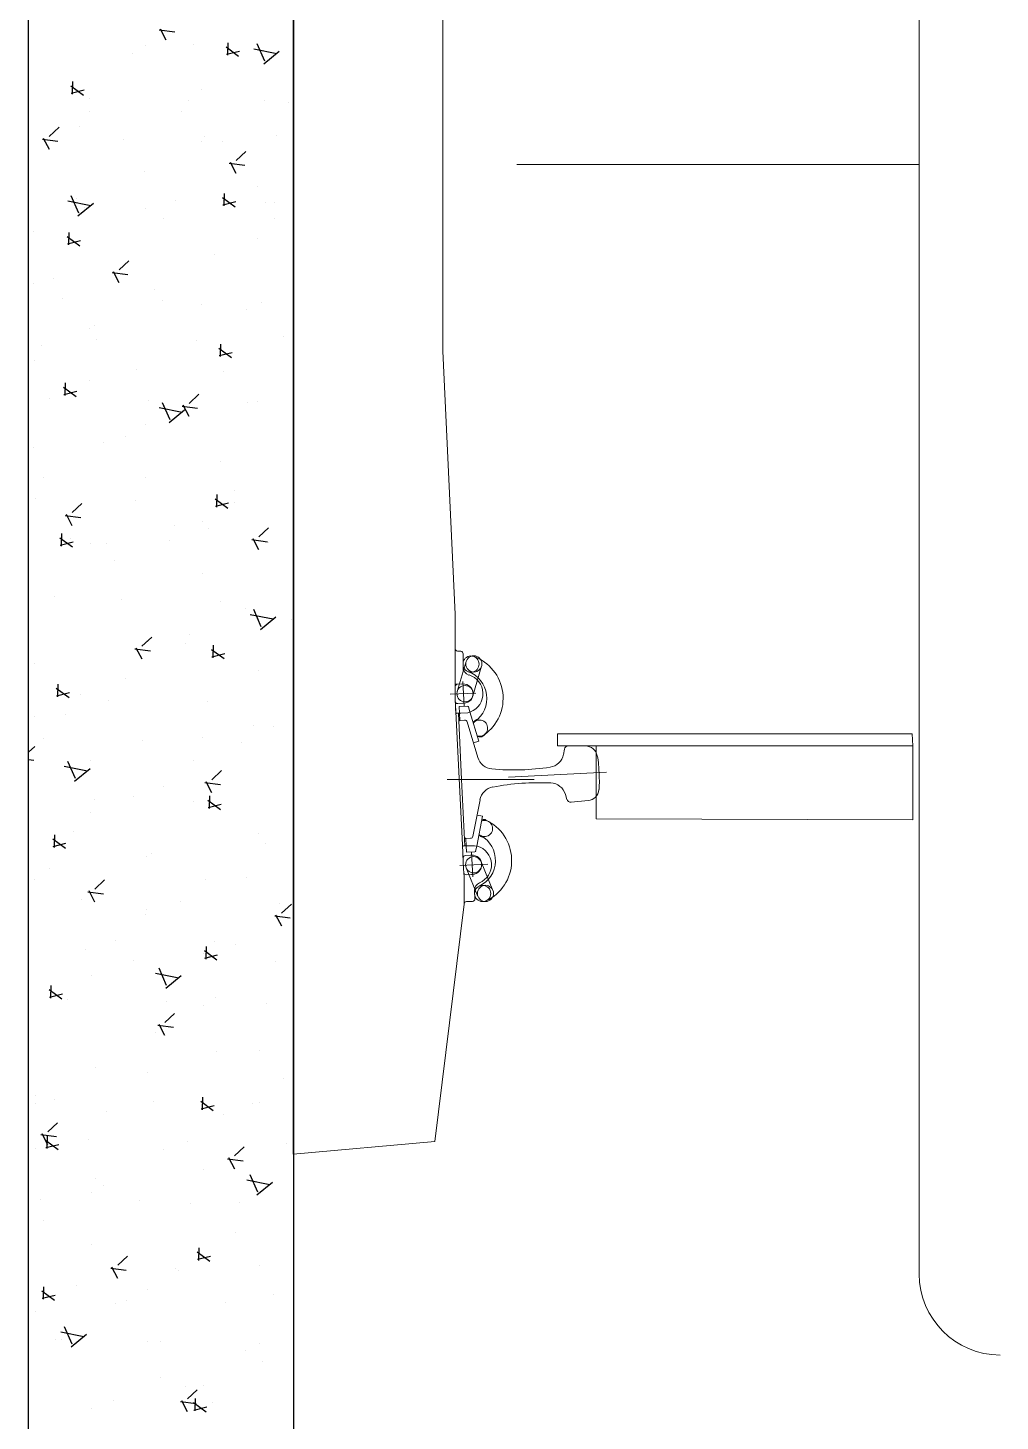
# Model space of a CAD drawing. Header units: feet. Extents: x 50754 to 76410, y 49660 to 67674.
# Drawn here: x 70056.1 to 70106.5, y 54212.2 to 54284.4 of the extents above; entities that cross this region are included whole.
import ezdxf

# ---------------------------------------------------------------- set-up
doc = ezdxf.new("R2010")
doc.units = ezdxf.units.FT
doc.linetypes.add('Amconstr', pattern=[9999, 9999, 0])
for name, color, linetype in [('1_HATCH', 8, 'Continuous'), ('1_L.RT-B.R.T', 6, 'Continuous'), ('1_LINE', 4, 'Continuous'), ('MS GATE', 1, 'Continuous')]:
    doc.layers.add(name, color=color, linetype=linetype)

# ---------------------------------------------------------------- blocks, each defined once
blk = doc.blocks.new('admin enlclave road')
at = {"layer": '1_HATCH', "color": 253, "linetype": 'Continuous'}
for p, q in [((44846.422, -5367.5708, 0), (44846.441, -5367.5706, 0)), ((44846.4229, -5367.5693, 0), (44846.4317, -5367.5817, 0)), ((44846.5416, -5367.5713, 0), (44846.5536, -5367.5908, 0)), ((44846.4654, -5367.5825, 0), (44846.4654, -5367.5825, 0)), ((44846.5051, -5367.5802, 0), (44846.5218, -5367.5893, 0)), ((44846.5064, -5367.5751, 0), (44846.5081, -5367.5902, 0)), ((44846.5067, -5367.5892, 0), (44846.5218, -5367.5831, 0)), ((44846.5387, -5367.5782, 0), (44846.5672, -5367.5798, 0)), ((44846.5534, -5367.5944, 0), (44846.5699, -5367.5766, 0)), ((44846.3941, -5367.6034, 0), (44846.3941, -5367.6034, 0)), ((44846.4074, -5367.5915, 0), (44846.4074, -5367.5915, 0)), ((44846.4822, -5367.6355, 0), (44846.4822, -5367.6355, 0)), ((44846.5605, -5367.6389, 0), (44846.5605, -5367.6389, 0)), ((44846.589, -5367.6371, 0), (44846.589, -5367.6371, 0)), ((44846.3249, -5367.6527, 0), (44846.3416, -5367.6618, 0)), ((44846.3261, -5367.6475, 0), (44846.3279, -5367.6627, 0)), ((44846.3265, -5367.6616, 0), (44846.3415, -5367.6556, 0)), ((44846.3278, -5367.6559, 0), (44846.3278, -5367.6559, 0)), ((44846.4694, -5367.6512, 0), (44846.4694, -5367.6512, 0)), ((44846.3498, -5367.6654, 0), (44846.3498, -5367.6654, 0)), ((44846.4624, -5367.665, 0), (44846.4624, -5367.665, 0)), ((44846.3512, -5367.6808, 0), (44846.3512, -5367.6808, 0)), ((44846.5808, -5367.6788, 0), (44846.5808, -5367.6788, 0)), ((44846.3073, -5367.7171, 0), (44846.3175, -5367.7045, 0)), ((44846.3422, -5367.7003, 0), (44846.3422, -5367.7003, 0)), ((44846.491, -5367.6984, 0), (44846.491, -5367.6984, 0)), ((44846.4942, -5367.6914, 0), (44846.4942, -5367.6914, 0)), ((44846.517, -5367.6942, 0), (44846.517, -5367.6942, 0)), ((44846.5359, -5367.7153, 0), (44846.5461, -5367.7027, 0)), ((44846.2995, -5367.7216, 0), (44846.3185, -5367.7214, 0)), ((44846.3004, -5367.7201, 0), (44846.3092, -5367.7325, 0)), ((44846.3975, -5367.7083, 0), (44846.3975, -5367.7083, 0)), ((44846.528, -5367.7198, 0), (44846.5471, -5367.7196, 0)), ((44846.529, -5367.7183, 0), (44846.5378, -5367.7307, 0)), ((44846.4278, -5367.7439, 0), (44846.4278, -5367.7439, 0)), ((44846.5269, -5367.7568, 0), (44846.5287, -5367.7719, 0)), ((44846.5658, -5367.7424, 0), (44846.5658, -5367.7424, 0)), ((44846.4695, -5367.7733, 0), (44846.4695, -5367.7733, 0)), ((44846.5257, -5367.762, 0), (44846.5424, -5367.7711, 0)), ((44846.5273, -5367.7709, 0), (44846.5423, -5367.7648, 0)), ((44846.5778, -5367.7613, 0), (44846.5778, -5367.7613, 0)), ((44846.5891, -5367.7592, 0), (44846.5891, -5367.7592, 0)), ((44846.3402, -5367.7916, 0), (44846.3688, -5367.7933, 0)), ((44846.3432, -5367.7847, 0), (44846.3551, -5367.8042, 0)), ((44846.3499, -5367.7875, 0), (44846.3499, -5367.7875, 0)), ((44846.3549, -5367.8079, 0), (44846.3715, -5367.7901, 0)), ((44846.4348, -5367.7877, 0), (44846.4348, -5367.7877, 0)), ((44846.5924, -5367.7791, 0), (44846.5924, -5367.7791, 0)), ((44846.3615, -5367.7965, 0), (44846.3615, -5367.7965, 0)), ((44846.4577, -5367.7965, 0), (44846.4577, -5367.7965, 0)), ((44846.5746, -5367.8053, 0), (44846.5746, -5367.8053, 0)), ((44846.3039, -5367.8343, 0), (44846.3039, -5367.8343, 0)), ((44846.3454, -5367.8344, 0), (44846.3621, -5367.8435, 0)), ((44846.3467, -5367.8293, 0), (44846.3484, -5367.8444, 0)), ((44846.347, -5367.8433, 0), (44846.362, -5367.8373, 0)), ((44846.5261, -5367.8316, 0), (44846.5261, -5367.8316, 0)), ((44846.4134, -5367.8661, 0), (44846.4236, -5367.8535, 0)), ((44846.4055, -5367.8705, 0), (44846.4246, -5367.8704, 0)), ((44846.4064, -5367.8691, 0), (44846.4153, -5367.8815, 0)), ((44846.3356, -5367.8869, 0), (44846.3356, -5367.8869, 0)), ((44846.4597, -5367.8841, 0), (44846.4597, -5367.8841, 0)), ((44846.5731, -5367.8928, 0), (44846.5731, -5367.8928, 0)), ((44846.5897, -5367.8817, 0), (44846.5897, -5367.8817, 0)), ((44846.3127, -5367.8972, 0), (44846.3127, -5367.8972, 0)), ((44846.3505, -5367.91, 0), (44846.3505, -5367.91, 0)), ((44846.4701, -5367.8958, 0), (44846.4701, -5367.8958, 0)), ((44846.5184, -5367.8946, 0), (44846.5184, -5367.8946, 0)), ((44846.6217, -5367.9187, 0), (44846.6217, -5367.9187, 0)), ((44846.3875, -5367.9412, 0), (44846.3875, -5367.9412, 0)), ((44846.3934, -5367.9366, 0), (44846.3934, -5367.9366, 0)), ((44846.5177, -5367.9388, 0), (44846.5177, -5367.9388, 0)), ((44846.5462, -5367.9437, 0), (44846.5629, -5367.9528, 0)), ((44846.5475, -5367.9385, 0), (44846.5492, -5367.9537, 0)), ((44846.3981, -5367.9529, 0), (44846.3981, -5367.9529, 0)), ((44846.5478, -5367.9526, 0), (44846.5628, -5367.9466, 0)), ((44846.3326, -5367.9694, 0), (44846.3326, -5367.9694, 0)), ((44846.5553, -5367.9712, 0), (44846.5553, -5367.9712, 0)), ((44846.327, -5367.9891, 0), (44846.327, -5367.9891, 0)), ((44846.451, -5367.9831, 0), (44846.451, -5367.9831, 0)), ((44846.3672, -5368.011, 0), (44846.3689, -5368.0261, 0)), ((44846.3963, -5368.004, 0), (44846.3963, -5368.004, 0)), ((44846.5195, -5368.0151, 0), (44846.5297, -5368.0025, 0)), ((44846.5897, -5368.0038, 0), (44846.5897, -5368.0038, 0)), ((44846.602, -5368.0015, 0), (44846.602, -5368.0015, 0)), ((44846.3659, -5368.0162, 0), (44846.3827, -5368.0253, 0)), ((44846.3676, -5368.0251, 0), (44846.3826, -5368.019, 0)), ((44846.4702, -5368.0179, 0), (44846.4702, -5368.0179, 0)), ((44846.4841, -5368.0251, 0), (44846.5126, -5368.0268, 0)), ((44846.487, -5368.0183, 0), (44846.499, -5368.0377, 0)), ((44846.489, -5368.0237, 0), (44846.489, -5368.0237, 0)), ((44846.4988, -5368.0414, 0), (44846.5153, -5368.0236, 0)), ((44846.5116, -5368.0195, 0), (44846.5306, -5368.0194, 0)), ((44846.5125, -5368.018, 0), (44846.5214, -5368.0305, 0)), ((44846.3506, -5368.0321, 0), (44846.3506, -5368.0321, 0)), ((44846.4711, -5368.0481, 0), (44846.4711, -5368.0481, 0)), ((44846.4226, -5368.0762, 0), (44846.4226, -5368.0762, 0)), ((44846.4481, -5368.0656, 0), (44846.4481, -5368.0656, 0)), ((44846.5665, -5368.0793, 0), (44846.5665, -5368.0793, 0)), ((44846.3401, -5368.0934, 0), (44846.3401, -5368.0934, 0)), ((44846.4799, -5368.1109, 0), (44846.4799, -5368.1109, 0)), ((44846.5891, -5368.1117, 0), (44846.5891, -5368.1117, 0)), ((44846.3563, -5368.1287, 0), (44846.3563, -5368.1287, 0)), ((44846.5667, -5368.1254, 0), (44846.5835, -5368.1345, 0)), ((44846.568, -5368.1202, 0), (44846.5697, -5368.1354, 0)), ((44846.5684, -5368.1343, 0), (44846.5834, -5368.1283, 0)), ((44846.5903, -5368.1263, 0), (44846.5903, -5368.1263, 0)), ((44846.4707, -5368.1404, 0), (44846.4707, -5368.1404, 0)), ((44846.3511, -5368.1546, 0), (44846.3511, -5368.1546, 0)), ((44846.3969, -5368.1658, 0), (44846.4072, -5368.1533, 0)), ((44846.5548, -5368.155, 0), (44846.5548, -5368.155, 0)), ((44846.5635, -5368.1618, 0), (44846.5635, -5368.1618, 0)), ((44846.6255, -5368.164, 0), (44846.6357, -5368.1515, 0)), ((44846.3891, -5368.1703, 0), (44846.4081, -5368.1701, 0)), ((44846.39, -5368.1688, 0), (44846.3988, -5368.1812, 0)), ((44846.5227, -5368.1642, 0), (44846.5227, -5368.1642, 0)), ((44846.6177, -5368.1685, 0), (44846.6367, -5368.1684, 0)), ((44846.6186, -5368.167, 0), (44846.6274, -5368.1794, 0)), ((44846.6379, -5368.1693, 0), (44846.6379, -5368.1693, 0)), ((44846.3865, -5368.1979, 0), (44846.4032, -5368.207, 0)), ((44846.3878, -5368.1927, 0), (44846.3895, -5368.2079, 0)), ((44846.3988, -5368.1975, 0), (44846.3988, -5368.1975, 0)), ((44846.4433, -5368.1971, 0), (44846.4433, -5368.1971, 0)), ((44846.5183, -5368.1834, 0), (44846.5183, -5368.1834, 0)), ((44846.3881, -5368.2068, 0), (44846.4031, -5368.2008, 0)), ((44846.4237, -5368.2003, 0), (44846.4237, -5368.2003, 0)), ((44846.4564, -5368.2167, 0), (44846.4564, -5368.2167, 0)), ((44846.5635, -5368.2178, 0), (44846.5635, -5368.2178, 0)), ((44846.5904, -5368.2484, 0), (44846.5904, -5368.2484, 0)), ((44846.4708, -5368.2625, 0), (44846.4708, -5368.2625, 0)), ((44846.6209, -5368.2519, 0), (44846.6209, -5368.2519, 0)), ((44846.628, -5368.2587, 0), (44846.6565, -5368.2604, 0)), ((44846.6309, -5368.2518, 0), (44846.6429, -5368.2713, 0)), ((44846.6384, -5368.2619, 0), (44846.6384, -5368.2619, 0)), ((44846.6427, -5368.275, 0), (44846.6592, -5368.2572, 0)), ((44846.679, -5368.2581, 0), (44846.679, -5368.2581, 0)), ((44846.39, -5368.2692, 0), (44846.39, -5368.2692, 0)), ((44846.5588, -5368.2933, 0), (44846.5588, -5368.2933, 0)), ((44846.503, -5368.3148, 0), (44846.5132, -5368.3022, 0)), ((44846.5073, -5368.3072, 0), (44846.5073, -5368.3072, 0)), ((44846.5546, -5368.3044, 0), (44846.5546, -5368.3044, 0)), ((44846.5873, -5368.3071, 0), (44846.604, -5368.3162, 0)), ((44846.5886, -5368.302, 0), (44846.5903, -5368.3171, 0)), ((44846.5889, -5368.316, 0), (44846.6039, -5368.31, 0)), ((44846.4951, -5368.3193, 0), (44846.5142, -5368.3191, 0)), ((44846.4961, -5368.3178, 0), (44846.5049, -5368.3302, 0)), ((44846.6471, -5368.3247, 0), (44846.6471, -5368.3247, 0)), ((44846.3765, -5368.3537, 0), (44846.3765, -5368.3537, 0)), ((44846.4882, -5368.3569, 0), (44846.4882, -5368.3569, 0)), ((44846.407, -5368.3796, 0), (44846.4238, -5368.3887, 0)), ((44846.4083, -5368.3744, 0), (44846.41, -5368.3896, 0)), ((44846.4086, -5368.3885, 0), (44846.4237, -5368.3825, 0)), ((44846.4367, -5368.3837, 0), (44846.4367, -5368.3837, 0)), ((44846.5909, -5368.3709, 0), (44846.5909, -5368.3709, 0)), ((44846.4714, -5368.3851, 0), (44846.4714, -5368.3851, 0)), ((44846.6502, -5368.3915, 0), (44846.6502, -5368.3915, 0)), ((44846.6743, -5368.3895, 0), (44846.6743, -5368.3895, 0)), ((44846.3853, -5368.4166, 0), (44846.3853, -5368.4166, 0)), ((44846.4219, -5368.4094, 0), (44846.4219, -5368.4094, 0)), ((44846.5909, -5368.4141, 0), (44846.5909, -5368.4141, 0)), ((44846.6386, -5368.4139, 0), (44846.6386, -5368.4139, 0)), ((44846.519, -5368.428, 0), (44846.519, -5368.428, 0)), ((44846.3994, -5368.4422, 0), (44846.3994, -5368.4422, 0)), ((44846.5838, -5368.444, 0), (44846.5838, -5368.444, 0)), ((44846.6091, -5368.4638, 0), (44846.6193, -5368.4512, 0)), ((44846.3841, -5368.4611, 0), (44846.3907, -5368.453, 0)), ((44846.4325, -5368.4653, 0), (44846.4445, -5368.4847, 0)), ((44846.4337, -5368.4662, 0), (44846.4337, -5368.4662, 0)), ((44846.4601, -5368.4606, 0), (44846.4601, -5368.4606, 0)), ((44846.6012, -5368.4683, 0), (44846.6203, -5368.4681, 0)), ((44846.6021, -5368.4668, 0), (44846.611, -5368.4792, 0)), ((44846.3854, -5368.4699, 0), (44846.3917, -5368.4699, 0)), ((44846.4295, -5368.4721, 0), (44846.4581, -5368.4738, 0)), ((44846.4442, -5368.4884, 0), (44846.4608, -5368.4706, 0)), ((44846.5521, -5368.4799, 0), (44846.5521, -5368.4799, 0)), ((44846.6091, -5368.4837, 0), (44846.6108, -5368.4988, 0)), ((44846.7106, -5368.4789, 0), (44846.7106, -5368.4789, 0)), ((44846.5175, -5368.4965, 0), (44846.5175, -5368.4965, 0)), ((44846.591, -5368.493, 0), (44846.591, -5368.493, 0)), ((44846.6078, -5368.4889, 0), (44846.6246, -5368.498, 0)), ((44846.6094, -5368.4978, 0), (44846.6245, -5368.4917, 0)), ((44846.4714, -5368.5071, 0), (44846.4714, -5368.5071, 0)), ((44846.4689, -5368.5235, 0), (44846.4689, -5368.5235, 0)), ((44846.6745, -5368.521, 0), (44846.6745, -5368.521, 0)), ((44846.6839, -5368.532, 0), (44846.6839, -5368.532, 0)), ((44846.4511, -5368.549, 0), (44846.4511, -5368.549, 0)), ((44846.4276, -5368.5613, 0), (44846.4443, -5368.5704, 0)), ((44846.4289, -5368.5562, 0), (44846.4306, -5368.5713, 0)), ((44846.4292, -5368.5702, 0), (44846.4442, -5368.5642, 0)), ((44846.5437, -5368.5675, 0), (44846.5437, -5368.5675, 0)), ((44846.5492, -5368.5624, 0), (44846.5492, -5368.5624, 0)), ((44846.6176, -5368.5845, 0), (44846.6176, -5368.5845, 0)), ((44846.6676, -5368.5761, 0), (44846.6676, -5368.5761, 0)), ((44846.429, -5368.5976, 0), (44846.429, -5368.5976, 0)), ((44846.4865, -5368.6146, 0), (44846.4968, -5368.602, 0)), ((44846.7112, -5368.6014, 0), (44846.7112, -5368.6014, 0)), ((44846.7151, -5368.6128, 0), (44846.7254, -5368.6002, 0)), ((44846.4127, -5368.6128, 0), (44846.4127, -5368.6128, 0)), ((44846.4787, -5368.619, 0), (44846.4977, -5368.6189, 0)), ((44846.4796, -5368.6175, 0), (44846.4884, -5368.63, 0)), ((44846.5916, -5368.6155, 0), (44846.5916, -5368.6155, 0)), ((44846.7073, -5368.6172, 0), (44846.7263, -5368.6171, 0)), ((44846.7082, -5368.6157, 0), (44846.717, -5368.6282, 0)), ((44846.472, -5368.6297, 0), (44846.472, -5368.6297, 0)), ((44846.5512, -5368.637, 0), (44846.5512, -5368.637, 0)), ((44846.5525, -5368.6304, 0), (44846.5525, -5368.6304, 0)), ((44846.6284, -5368.6706, 0), (44846.6451, -5368.6797, 0)), ((44846.6297, -5368.6654, 0), (44846.6314, -5368.6806, 0)), ((44846.6392, -5368.6585, 0), (44846.6392, -5368.6585, 0)), ((44846.6646, -5368.6586, 0), (44846.6646, -5368.6586, 0)), ((44846.5196, -5368.6726, 0), (44846.5196, -5368.6726, 0)), ((44846.6273, -5368.6744, 0), (44846.6273, -5368.6744, 0)), ((44846.63, -5368.6795, 0), (44846.645, -5368.6735, 0)), ((44846.7158, -5368.6721, 0), (44846.7158, -5368.6721, 0)), ((44846.4849, -5368.6895, 0), (44846.4849, -5368.6895, 0)), ((44846.5445, -5368.6939, 0), (44846.5445, -5368.6939, 0)), ((44846.5764, -5368.6988, 0), (44846.5883, -5368.7183, 0)), ((44846.5881, -5368.722, 0), (44846.6047, -5368.7042, 0)), ((44846.4963, -5368.7197, 0), (44846.4963, -5368.7197, 0)), ((44846.5734, -5368.7057, 0), (44846.602, -5368.7074, 0)), ((44846.4494, -5368.7379, 0), (44846.4511, -5368.753, 0)), ((44846.5917, -5368.7376, 0), (44846.5917, -5368.7376, 0)), ((44846.6361, -5368.7373, 0), (44846.6361, -5368.7373, 0)), ((44846.6494, -5368.7246, 0), (44846.6494, -5368.7246, 0)), ((44846.7113, -5368.7235, 0), (44846.7113, -5368.7235, 0)), ((44846.4481, -5368.743, 0), (44846.4648, -5368.7521, 0)), ((44846.4497, -5368.752, 0), (44846.4648, -5368.7459, 0)), ((44846.4721, -5368.7518, 0), (44846.4721, -5368.7518, 0)), ((44846.5926, -5368.7635, 0), (44846.6028, -5368.751, 0)), ((44846.5847, -5368.768, 0), (44846.6038, -5368.7679, 0)), ((44846.5857, -5368.7665, 0), (44846.5945, -5368.7789, 0)), ((44846.5831, -5368.7772, 0), (44846.5831, -5368.7772, 0)), ((44846.7109, -5368.7813, 0), (44846.7109, -5368.7813, 0)), ((44846.6599, -5368.7901, 0), (44846.6599, -5368.7901, 0)), ((44846.7451, -5368.8117, 0), (44846.7451, -5368.8117, 0)), ((44846.5168, -5368.8297, 0), (44846.5168, -5368.8297, 0)), ((44846.5799, -5368.8266, 0), (44846.5799, -5368.8266, 0)), ((44846.6489, -5368.8523, 0), (44846.6656, -5368.8614, 0)), ((44846.6502, -5368.8471, 0), (44846.6519, -5368.8623, 0)), ((44846.6505, -5368.8612, 0), (44846.6656, -5368.8552, 0)), ((44846.7118, -5368.846, 0), (44846.7118, -5368.846, 0)), ((44846.7197, -5368.8442, 0), (44846.7197, -5368.8442, 0)), ((44846.449, -5368.8732, 0), (44846.449, -5368.8732, 0)), ((44846.4726, -5368.8743, 0), (44846.4726, -5368.8743, 0)), ((44846.5922, -5368.8601, 0), (44846.5922, -5368.8601, 0)), ((44846.6787, -5368.8642, 0), (44846.6787, -5368.8642, 0)), ((44846.4504, -5368.8822, 0), (44846.4504, -5368.8822, 0)), ((44846.5378, -5368.8804, 0), (44846.5378, -5368.8804, 0)), ((44846.7594, -5368.8889, 0), (44846.7594, -5368.8889, 0)), ((44846.4701, -5368.9143, 0), (44846.4803, -5368.9018, 0)), ((44846.6399, -5368.9031, 0), (44846.6399, -5368.9031, 0)), ((44846.6987, -5368.9125, 0), (44846.7089, -5368.9, 0)), ((44846.4622, -5368.9188, 0), (44846.4813, -5368.9186, 0)), ((44846.4631, -5368.9173, 0), (44846.472, -5368.9297, 0)), ((44846.4687, -5368.9248, 0), (44846.4854, -5368.9339, 0)), ((44846.4699, -5368.9196, 0), (44846.4716, -5368.9347, 0)), ((44846.5203, -5368.9172, 0), (44846.5203, -5368.9172, 0)), ((44846.6124, -5368.9167, 0), (44846.6124, -5368.9167, 0)), ((44846.6908, -5368.917, 0), (44846.7099, -5368.9168, 0)), ((44846.6917, -5368.9155, 0), (44846.7006, -5368.9279, 0)), ((44846.4578, -5368.9361, 0), (44846.4578, -5368.9361, 0)), ((44846.4703, -5368.9337, 0), (44846.4853, -5368.9276, 0)), ((44846.6635, -5368.9335, 0), (44846.6635, -5368.9335, 0)), ((44846.7173, -5368.9392, 0), (44846.7458, -5368.9409, 0)), ((44846.7202, -5368.9324, 0), (44846.7322, -5368.9519, 0)), ((44846.732, -5368.9555, 0), (44846.7485, -5368.9377, 0)), ((44846.5348, -5368.9629, 0), (44846.5348, -5368.9629, 0)), ((44846.546, -5368.9693, 0), (44846.546, -5368.9693, 0)), ((44846.7119, -5368.9681, 0), (44846.7119, -5368.9681, 0)), ((44846.5326, -5368.9801, 0), (44846.5326, -5368.9801, 0)), ((44846.5923, -5368.9822, 0), (44846.5923, -5368.9822, 0)), ((44846.6532, -5368.9767, 0), (44846.6532, -5368.9767, 0)), ((44846.4727, -5368.9964, 0), (44846.4727, -5368.9964, 0)), ((44846.7124, -5369.0048, 0), (44846.7124, -5369.0048, 0)), ((44846.4797, -5369.0218, 0), (44846.4797, -5369.0218, 0)), ((44846.5414, -5369.043, 0), (44846.5414, -5369.043, 0)), ((44846.6695, -5369.034, 0), (44846.6862, -5369.0431, 0)), ((44846.6707, -5369.0289, 0), (44846.6725, -5369.044, 0)), ((44846.6711, -5369.0429, 0), (44846.6861, -5369.0369, 0)), ((44846.7471, -5369.0404, 0), (44846.7471, -5369.0404, 0)), ((44846.5762, -5369.0633, 0), (44846.5864, -5369.0507, 0)), ((44846.6461, -5369.0573, 0), (44846.6461, -5369.0573, 0)), ((44846.6503, -5369.0592, 0), (44846.6503, -5369.0592, 0)), ((44846.5683, -5369.0678, 0), (44846.5873, -5369.0676, 0)), ((44846.5692, -5369.0663, 0), (44846.5781, -5369.0787, 0)), ((44846.7687, -5369.0729, 0), (44846.7687, -5369.0729, 0)), ((44846.6162, -5369.087, 0), (44846.6162, -5369.087, 0)), ((44846.7125, -5369.0906, 0), (44846.7125, -5369.0906, 0)), ((44846.4892, -5369.1065, 0), (44846.5059, -5369.1156, 0)), ((44846.4905, -5369.1013, 0), (44846.4922, -5369.1165, 0)), ((44846.4908, -5369.1154, 0), (44846.5058, -5369.1094, 0)), ((44846.5301, -5369.0944, 0), (44846.5301, -5369.0944, 0)), ((44846.5797, -5369.1098, 0), (44846.5797, -5369.1098, 0)), ((44846.5929, -5369.1047, 0), (44846.5929, -5369.1047, 0)), ((44846.4852, -5369.1323, 0), (44846.4852, -5369.1323, 0)), ((44846.7443, -5369.1449, 0), (44846.7443, -5369.1449, 0)), ((44846.7601, -5369.1335, 0), (44846.7601, -5369.1335, 0)), ((44846.5189, -5369.1527, 0), (44846.5474, -5369.1544, 0)), ((44846.5209, -5369.1618, 0), (44846.5209, -5369.1618, 0)), ((44846.5218, -5369.1458, 0), (44846.5338, -5369.1653, 0)), ((44846.5336, -5369.169, 0), (44846.5501, -5369.1512, 0)), ((44846.625, -5369.1499, 0), (44846.625, -5369.1499, 0)), ((44846.6405, -5369.1477, 0), (44846.6405, -5369.1477, 0)), ((44846.7657, -5369.1554, 0), (44846.7657, -5369.1554, 0)), ((44846.5134, -5369.1623, 0), (44846.5134, -5369.1623, 0)), ((44846.6456, -5369.1907, 0), (44846.6456, -5369.1907, 0)), ((44846.6998, -5369.1939, 0), (44846.6998, -5369.1939, 0)), ((44846.678, -5369.1974, 0), (44846.678, -5369.1974, 0)), ((44846.6822, -5369.2123, 0), (44846.6924, -5369.1997, 0)), ((44846.6913, -5369.2106, 0), (44846.693, -5369.2257, 0)), ((44846.593, -5369.2268, 0), (44846.593, -5369.2268, 0)), ((44846.6744, -5369.2167, 0), (44846.6934, -5369.2166, 0)), ((44846.6753, -5369.2153, 0), (44846.6841, -5369.2277, 0)), ((44846.69, -5369.2157, 0), (44846.7067, -5369.2249, 0)), ((44846.6916, -5369.2247, 0), (44846.7066, -5369.2186, 0)), ((44846.7125, -5369.2127, 0), (44846.7125, -5369.2127, 0)), ((44846.5688, -5369.2392, 0), (44846.5688, -5369.2392, 0))]:
    blk.add_line(p, q, dxfattribs=at)
at = {"layer": '1_L.RT-B.R.T', "color": 253, "lineweight": 0, "ltscale": 2}
for p, q in [((44847.1749, -5366.2738), (44847.3581, -5367.6071)), ((44846.6054, -5367.711), (44846.4418, -5366.5213)), ((44846.7852, -5367.6863), (44846.7544, -5367.4623)), ((44847.3581, -5367.6071), (44846.8741, -5367.6736)), ((44847.3581, -5367.6071), (44847.5415, -5368.9413)), ((44846.7852, -5367.6863), (44846.816, -5367.9103)), ((44846.6054, -5367.711), (44846.7689, -5368.9008)), ((44846.816, -5367.9103), (44846.8744, -5368.2246)), ((44846.8744, -5368.2246), (44846.8883, -5368.3261)), ((44846.9213, -5368.5008), (44846.8883, -5368.3261)), ((44846.9251, -5368.5209), (44846.9213, -5368.5008)), ((44846.9267, -5368.5292), (44846.9251, -5368.5209)), ((44846.9285, -5368.5389), (44846.9267, -5368.5292)), ((44846.933, -5368.5716), (44846.9285, -5368.5389)), ((44846.933, -5368.5716), (44846.9372, -5368.8618)), ((44846.9372, -5368.8618), (44846.7689, -5368.9008))]:
    blk.add_line(p, q, dxfattribs=at)
at = {"layer": '1_L.RT-B.R.T', "color": 253, "lineweight": 0}
for p, q in [((44846.8873, -5368.2683), (44846.8833, -5368.2686)), ((44846.8954, -5368.2798), (44846.8897, -5368.317)), ((44846.8933, -5368.2911), (44846.8906, -5368.271)), ((44846.9148, -5368.2828), (44846.9091, -5368.32)), ((44847.4437, -5368.2929), (44847.0172, -5368.3515)), ((44847.4467, -5368.3074), (44847.4437, -5368.2929)), ((44846.8817, -5368.3217), (44846.9122, -5368.316)), ((44846.8868, -5368.3088), (44846.8954, -5368.3072)), ((44846.8954, -5368.3072), (44846.8939, -5368.3075)), ((44846.9003, -5368.3332), (44846.8948, -5368.3042)), ((44847.0192, -5368.3661), (44847.4467, -5368.3074)), ((44847.4467, -5368.3074), (44847.0659, -5368.3597)), ((44847.4589, -5368.396), (44847.4467, -5368.3074)), ((44846.892, -5368.3453), (44846.8883, -5368.3261)), ((44846.8903, -5368.332), (44846.8997, -5368.3302)), ((44846.9046, -5368.3332), (44846.8945, -5368.3351)), ((44846.8997, -5368.3302), (44846.8982, -5368.3305)), ((44846.8912, -5368.3437), (44846.8974, -5368.3426)), ((44846.896, -5368.3428), (44846.8945, -5368.3351)), ((44846.8946, -5368.3431), (44846.9095, -5368.4223)), ((44846.8977, -5368.3516), (44846.896, -5368.3428)), ((44846.8974, -5368.3426), (44846.9061, -5368.3409)), ((44846.9084, -5368.3397), (44846.9057, -5368.3338)), ((44846.9061, -5368.3409), (44846.9088, -5368.3394)), ((44846.9239, -5368.3732), (44846.9084, -5368.3397)), ((44846.9033, -5368.3504), (44846.8981, -5368.3514)), ((44846.9255, -5368.3931), (44846.9066, -5368.3521)), ((44847.0172, -5368.3515), (44847.0192, -5368.3661)), ((44847.0325, -5368.3643), (44847.0528, -5368.3615)), ((44847.0659, -5368.3597), (44847.078, -5368.4473)), ((44846.9239, -5368.3732), (44846.9176, -5368.3761)), ((44847.0279, -5368.3752), (44847.0282, -5368.3689)), ((44846.9655, -5368.4117), (44847.0824, -5368.3897)), ((44847.078, -5368.4473), (44847.4589, -5368.396)), ((44846.9968, -5368.4103), (44846.892, -5368.4247)), ((44846.9245, -5368.5017), (44846.9095, -5368.4223)), ((44847.0369, -5368.4231), (44847.0395, -5368.4288)), ((44847.0451, -5368.4315), (44847.0651, -5368.4267)), ((44846.935, -5368.4437), (44846.9324, -5368.4888)), ((44846.9408, -5368.4629), (44846.9339, -5368.4625)), ((44846.9408, -5368.4629), (44846.9386, -5368.4998)), ((44846.923, -5368.5019), (44846.9274, -5368.5012)), ((44846.9259, -5368.5015), (44846.9242, -5368.4925)), ((44846.93, -5368.4915), (44846.9247, -5368.4925)), ((44846.9274, -5368.509), (44846.9259, -5368.5015)), ((44846.9274, -5368.5012), (44846.9361, -5368.4999)), ((44846.9361, -5368.4999), (44846.9396, -5368.4998)), ((44846.9386, -5368.4998), (44846.9382, -5368.5062)), ((44846.9266, -5368.513), (44846.934, -5368.5116)), ((44846.9374, -5368.5071), (44846.9274, -5368.509)), ((44846.934, -5368.5116), (44846.9325, -5368.5119)), ((44846.9389, -5368.5376), (44846.9334, -5368.5086)), ((44846.9654, -5368.5504), (44846.9465, -5368.5179)), ((44846.9214, -5368.5259), (44846.9549, -5368.5196)), ((44846.9485, -5368.5603), (44846.9295, -5368.5278)), ((44846.931, -5368.536), (44846.9383, -5368.5346)), ((44846.9383, -5368.5346), (44846.9369, -5368.5349)), ((44846.9428, -5368.567), (44846.9354, -5368.5683)), ((44846.9452, -5368.5636), (44846.9433, -5368.5538))]:
    blk.add_line(p, q, dxfattribs=at)
for centre, radius in [((44846.9051, -5368.2813), 0.00983), ((44846.8994, -5368.3185), 0.00983), ((44846.8961, -5368.319), 0.0000323), ((44846.938, -5368.5228), 0.00983), ((44846.9536, -5368.5559), 0.00983), ((44846.957, -5368.5553), 0.00983)]:
    blk.add_circle(centre, radius, dxfattribs=at)
for centre, radius, start, end in [((44846.883, -5368.2656), 0.00295, 187.8258, 275.8258), ((44846.8876, -5368.2712), 0.00295, 4.9634, 95.8258), ((44846.9017, -5368.2819), 0.00983, 202.0176, 173.6341), ((44846.8924, -5368.3252), 0.0541, 312.9563, 77.8628), ((44846.9025, -5368.2857), 0.00983, 187.8258, 261.4418), ((44846.8924, -5368.3252), 0.0344, 312.9563, 77.8628), ((44846.8976, -5368.3187), 0.0236, 298.594, 81.4418), ((44846.8893, -5368.3114), 0.00295, 100.6882, 187.8258), ((44846.8976, -5368.3187), 0.0117, 280.6882, 100.6882), ((44846.8917, -5368.3287), 0.00295, 187.8258, 280.6882), ((44846.9048, -5368.3342), 0.000983, 24.7239, 100.6879), ((44846.8934, -5368.3448), 0.00147, 100.6882, 190.6882), ((44846.9223, -5368.3551), 0.00875, 143.4642, 159.124), ((44846.9226, -5368.3576), 0.00983, 261.7349, 147.7128), ((44846.9202, -5368.3536), 0.00624, 114.7239, 143.4642), ((44846.9202, -5368.3536), 0.00624, 106.0525, 114.7239), ((44846.8985, -5368.3534), 0.00197, 100.6879, 190.6879), ((44846.9039, -5368.3533), 0.00295, 24.7239, 100.6879), ((44846.9241, -5368.3619), 0.00624, 294.7239, 323.4642), ((44846.9221, -5368.3604), 0.00875, 323.4642, 336.5626), ((44847.0331, -5368.3692), 0.00492, 97.8279, 176.6478), ((44847.0548, -5368.3761), 0.0147, 19.0121, 97.8279), ((44846.9242, -5368.3594), 0.00875, 250.3237, 265.9835), ((44846.9241, -5368.3619), 0.00624, 265.9835, 294.7238), ((44847.0082, -5368.374), 0.0197, 286.3847, 356.6478), ((44846.9758, -5368.4033), 0.0983, 12.54, 19.0121), ((44846.7839, -5368.446), 0.2949, 10.6879, 12.54), ((44846.9433, -5368.3849), 0.0197, 204.7239, 272.6537), ((44846.9306, -5368.11), 0.2949, 272.6537, 286.3847), ((44846.7839, -5368.446), 0.2949, 8.8357, 10.6879), ((44846.9782, -5368.4158), 0.0983, 2.3636, 8.8357), ((44847.043, -5368.7055), 0.2949, 94.9909, 108.722), ((44847.019, -5368.4313), 0.0197, 24.7279, 94.9909), ((44847.0617, -5368.4124), 0.0147, 283.5479, 2.3636), ((44846.9546, -5368.4448), 0.0197, 108.722, 176.6518), ((44847.044, -5368.4267), 0.00492, 204.7279, 283.5479), ((44846.9452, -5368.4775), 0.00983, 234.0941, 119.2096), ((44846.9459, -5368.4737), 0.00798, 127.5868, 132.3307), ((44846.9434, -5368.4705), 0.00395, 92.6172, 127.5868), ((44846.9434, -5368.4705), 0.00395, 57.6476, 92.6172), ((44846.9412, -5368.4739), 0.00798, 50.6553, 57.6476), ((44846.9295, -5368.5188), 0.0541, 302.9925, 69.1709), ((44846.9295, -5368.5188), 0.0541, 302.9925, 69.1709), ((44846.9227, -5368.5005), 0.00147, 190.6882, 278.8258), ((44846.9244, -5368.4905), 0.00197, 190.6879, 280.6879), ((44846.9294, -5368.4886), 0.00295, 280.6879, 356.6518), ((44846.9361, -5368.5231), 0.0236, 300.2787, 81.6364), ((44846.9462, -5368.4809), 0.00798, 220.733, 237.6476), ((44846.9295, -5368.5188), 0.0344, 302.9925, 69.1709), ((44846.944, -5368.4843), 0.00395, 237.6476, 272.6172), ((44846.944, -5368.4843), 0.00395, 272.6172, 284.6404), ((44846.9272, -5368.5159), 0.00295, 100.6882, 190.6882), ((44846.9361, -5368.5231), 0.0117, 280.6882, 100.6882), ((44846.9373, -5368.5061), 0.000983, 280.6879, 356.6518), ((44846.9304, -5368.5331), 0.00295, 190.6882, 280.6882), ((44846.953, -5368.552), 0.00983, 120.2787, 190.6882), ((44846.9359, -5368.5712), 0.00295, 99.8259, 187.8258), ((44846.9423, -5368.5641), 0.00295, 279.8259, 10.6882)]:
    blk.add_arc(centre, radius, start, end, dxfattribs=at)
at = {"layer": '1_L.RT-B.R.T', "color": 253, "lineweight": 0, "ltscale": 2}
blk.add_arc((44847.6389, -5368.9279), 0.0983, 187.8258, 277.8258, dxfattribs=at)
at = {"layer": '1_LINE', "color": 253}
for p, q in [((44845.8909, -5362.5099), (44846.844, -5369.4447)), ((44845.5714, -5362.5538), (44846.5251, -5369.4886))]:
    blk.add_line(p, q, dxfattribs=at)

msp = doc.modelspace()

# ---------------------------------------------------------------- block references
at = {"layer": 'MS GATE', "linetype": 'Amconstr', "lineweight": 25, "xscale": 42.66674600251998, "yscale": 42.66674600251998, "zscale": 42.66674600251998, "rotation": 352.174150691152}
msp.add_blockref('admin enlclave road', (-1794383.54152, 541708.42207), dxfattribs=at)

doc.saveas('drawing.dxf')
